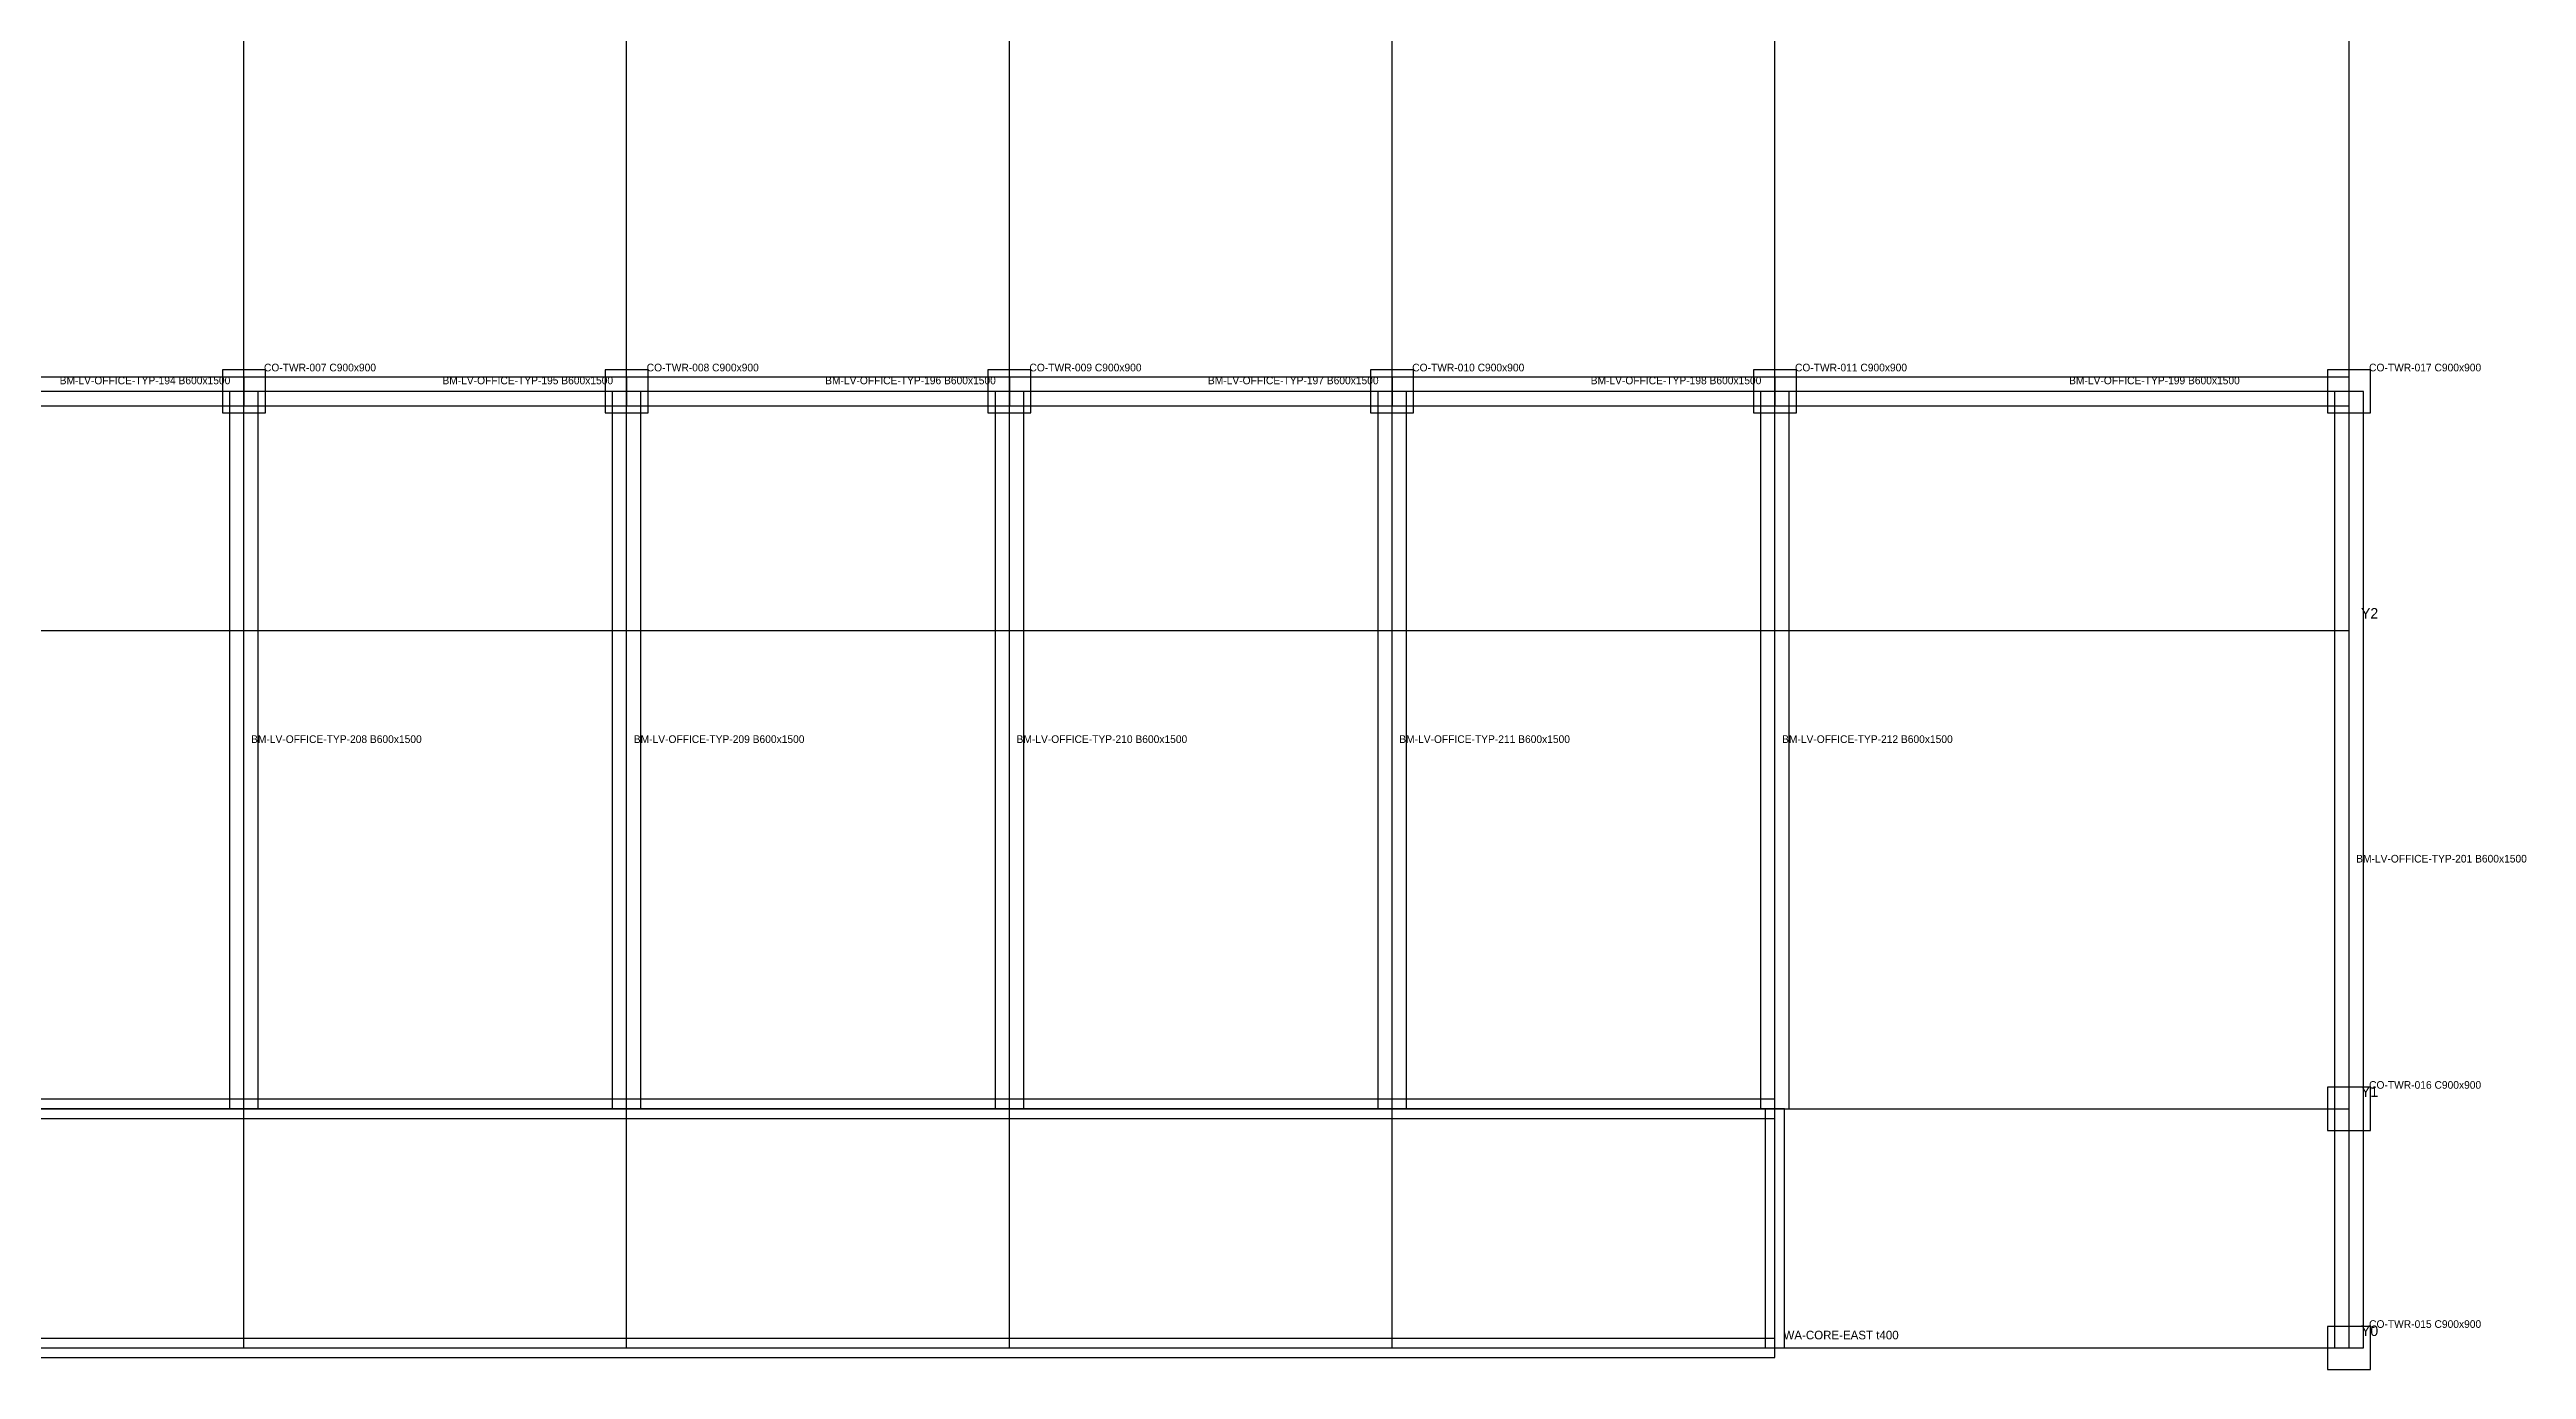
# Model space of a CAD drawing. Header units: millimetres. Extents: x -600 to 226982, y -254450 to 109948.
# Drawn here: x 55938 to 107709, y -254450 to -226851 of the extents above; entities that cross this region are included whole.
import ezdxf

# ---------------------------------------------------------------- set-up
doc = ezdxf.new("R2010")
doc.units = ezdxf.units.MM
for name, color, linetype in [('LV-OFFICE-TYP_BEAM', 5, 'Continuous'), ('LV-OFFICE-TYP_BOUNDARY', 6, 'Continuous'), ('LV-OFFICE-TYP_COLUMN', 1, 'Continuous'), ('LV-OFFICE-TYP_CORE_ZONE', 30, 'Continuous'), ('LV-OFFICE-TYP_GRID', 8, 'Continuous'), ('LV-OFFICE-TYP_KEEP_OUT', 4, 'Continuous'), ('LV-OFFICE-TYP_SLAB', 7, 'Continuous'), ('LV-OFFICE-TYP_WALL', 3, 'Continuous'), ('TEXT', 7, 'Continuous')]:
    doc.layers.add(name, color=color, linetype=linetype)

msp = doc.modelspace()

# ---------------------------------------------------------------- linework, layer by layer
at = {"layer": 'LV-OFFICE-TYP_BEAM'}
for points in [[(52000, -233700), (52000, -234300), (60000, -234300), (60000, -233700), (52000, -233700)], [(59700, -249000), (60300, -249000), (60300, -234000), (59700, -234000), (59700, -249000)], [(60000, -233700), (60000, -234300), (68000, -234300), (68000, -233700), (60000, -233700)], [(67700, -249000), (68300, -249000), (68300, -234000), (67700, -234000), (67700, -249000)], [(68000, -233700), (68000, -234300), (76000, -234300), (76000, -233700), (68000, -233700)], [(75700, -249000), (76300, -249000), (76300, -234000), (75700, -234000), (75700, -249000)], [(76000, -233700), (76000, -234300), (84000, -234300), (84000, -233700), (76000, -233700)], [(83700, -249000), (84300, -249000), (84300, -234000), (83700, -234000), (83700, -249000)], [(84000, -233700), (84000, -234300), (92000, -234300), (92000, -233700), (84000, -233700)], [(91700, -249000), (92300, -249000), (92300, -234000), (91700, -234000), (91700, -249000)], [(92000, -233700), (92000, -234300), (104000, -234300), (104000, -233700), (92000, -233700)], [(103700, -254000), (104300, -254000), (104300, -234000), (103700, -234000), (103700, -254000)]]:
    msp.add_lwpolyline(points, close=True, dxfattribs=at)
at = {"layer": 'LV-OFFICE-TYP_BOUNDARY'}
msp.add_lwpolyline([(0, -254000), (104000, -254000), (104000, -234000), (0, -234000), (0, -254000)], close=True, dxfattribs=at)
at = {"layer": 'LV-OFFICE-TYP_COLUMN'}
for points in [[(59550, -234450), (60450, -234450), (60450, -233550), (59550, -233550), (59550, -234450)], [(67550, -234450), (68450, -234450), (68450, -233550), (67550, -233550), (67550, -234450)], [(75550, -234450), (76450, -234450), (76450, -233550), (75550, -233550), (75550, -234450)], [(83550, -234450), (84450, -234450), (84450, -233550), (83550, -233550), (83550, -234450)], [(91550, -234450), (92450, -234450), (92450, -233550), (91550, -233550), (91550, -234450)], [(103550, -234450), (104450, -234450), (104450, -233550), (103550, -233550), (103550, -234450)], [(103550, -249450), (104450, -249450), (104450, -248550), (103550, -248550), (103550, -249450)], [(103550, -254450), (104450, -254450), (104450, -253550), (103550, -253550), (103550, -254450)]]:
    msp.add_lwpolyline(points, close=True, dxfattribs=at)
at = {"layer": 'LV-OFFICE-TYP_CORE_ZONE'}
msp.add_lwpolyline([(12000, -254000), (92000, -254000), (92000, -249000), (12000, -249000), (12000, -254000)], close=True, dxfattribs=at)
at = {"layer": 'LV-OFFICE-TYP_GRID'}
for points in [[(60000, -254000), (60000, -152000)], [(68000, -254000), (68000, -152000)], [(76000, -254000), (76000, -152000)], [(84000, -254000), (84000, -152000)], [(92000, -254000), (92000, -152000)], [(104000, -254000), (104000, -152000)], [(0, -239000), (104000, -239000)], [(0, -249000), (104000, -249000)], [(0, -254000), (104000, -254000)]]:
    msp.add_lwpolyline(points, dxfattribs=at)
at = {"layer": 'LV-OFFICE-TYP_KEEP_OUT'}
msp.add_lwpolyline([(0, -249000), (104000, -249000), (104000, -234000), (0, -234000), (0, -249000)], close=True, dxfattribs=at)
at = {"layer": 'LV-OFFICE-TYP_SLAB'}
msp.add_lwpolyline([(0, -254000), (104000, -254000), (104000, -234000), (0, -234000), (0, -254000)], close=True, dxfattribs=at)
at = {"layer": 'LV-OFFICE-TYP_WALL'}
for points in [[(12000, -248800), (12000, -249200), (92000, -249200), (92000, -248800), (12000, -248800)], [(91800, -254000), (92200, -254000), (92200, -249000), (91800, -249000), (91800, -254000)], [(12000, -253800), (12000, -254200), (92000, -254200), (92000, -253800), (12000, -253800)]]:
    msp.add_lwpolyline(points, close=True, dxfattribs=at)

# ---------------------------------------------------------------- texts
at = {"layer": 'TEXT'}
for s, height, p in [('CO-TWR-007 C900x900', 160, (60420, -233580)), ('CO-TWR-008 C900x900', 160, (68420, -233580)), ('CO-TWR-009 C900x900', 160, (76420, -233580)), ('CO-TWR-010 C900x900', 160, (84420, -233580)), ('CO-TWR-011 C900x900', 160, (92420, -233580)), ('CO-TWR-017 C900x900', 160, (104420, -233580)), ('BM-LV-OFFICE-TYP-194 B600x1500', 160, (56150, -233850)), ('BM-LV-OFFICE-TYP-195 B600x1500', 160, (64150, -233850)), ('BM-LV-OFFICE-TYP-196 B600x1500', 160, (72150, -233850)), ('BM-LV-OFFICE-TYP-197 B600x1500', 160, (80150, -233850)), ('BM-LV-OFFICE-TYP-198 B600x1500', 160, (88150, -233850)), ('BM-LV-OFFICE-TYP-199 B600x1500', 160, (98150, -233850)), ('Y2', 220, (104250, -238750)), ('BM-LV-OFFICE-TYP-208 B600x1500', 160, (60150, -241350)), ('BM-LV-OFFICE-TYP-209 B600x1500', 160, (68150, -241350)), ('BM-LV-OFFICE-TYP-210 B600x1500', 160, (76150, -241350)), ('BM-LV-OFFICE-TYP-211 B600x1500', 160, (84150, -241350)), ('BM-LV-OFFICE-TYP-212 B600x1500', 160, (92150, -241350)), ('BM-LV-OFFICE-TYP-201 B600x1500', 160, (104150, -243850)), ('CO-TWR-016 C900x900', 160, (104420, -248580)), ('Y1', 220, (104250, -248750)), ('WA-CORE-EAST t400', 180, (92180, -253820)), ('Y0', 220, (104250, -253750)), ('CO-TWR-015 C900x900', 160, (104420, -253580))]:
    msp.add_text(s, height=height, dxfattribs=at).set_placement(p)

doc.saveas('drawing.dxf')
